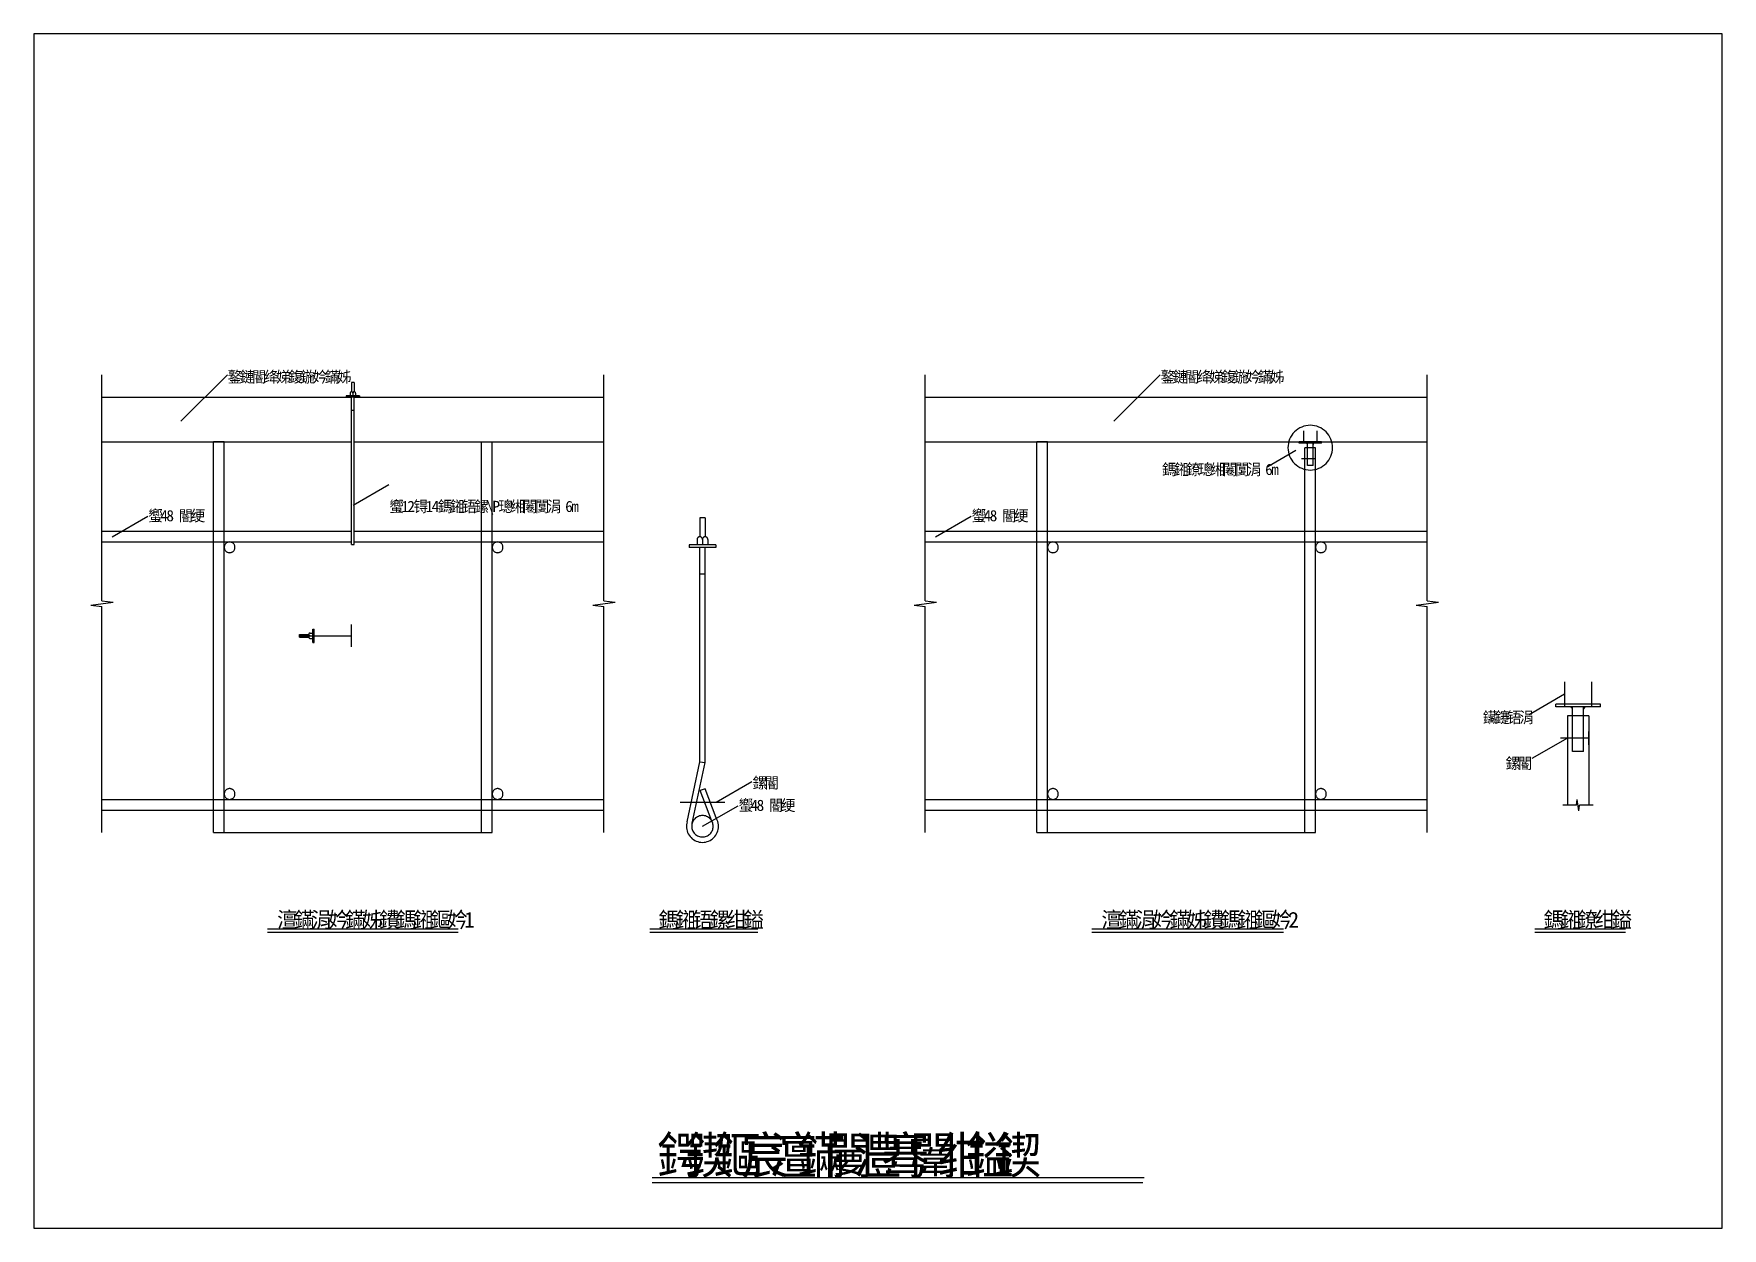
# Model space of a CAD drawing. Header units: metres. Extents: x 0 to 420, y 0 to 297.
import ezdxf

# ---------------------------------------------------------------- set-up
doc = ezdxf.new("R2010")
doc.units = ezdxf.units.M

msp = doc.modelspace()

# ---------------------------------------------------------------- linework, layer by layer
for p, q in [((420, 297), (0, 297)), ((0, 297), (0, 0)), ((420, 0), (420, 297)), ((16.94, 156.03), (16.94, 212.19)), ((36.6, 200.65), (48.15, 212.19)), ((79.71, 210.3), (79.05, 210.3)), ((79.05, 210.3), (79.05, 207.97)), ((79.71, 210.3), (79.71, 207.97)), ((141.83, 156.03), (141.83, 212.19)), ((221.74, 156.03), (221.74, 212.19)), ((268.67, 200.65), (280.22, 212.19)), ((346.63, 156.03), (346.63, 212.19)), ((16.94, 206.64), (79.05, 206.64)), ((77.71, 206.97), (77.71, 206.64)), ((81.05, 206.97), (77.71, 206.97)), ((81.05, 206.64), (77.71, 206.64)), ((78.71, 207.64), (78.71, 206.97)), ((79.05, 169.97), (79.05, 206.64)), ((79.38, 207.64), (79.38, 206.97)), ((79.71, 169.97), (79.71, 206.64)), ((79.71, 206.64), (141.83, 206.64)), ((80.05, 207.64), (80.05, 206.97)), ((81.05, 206.97), (81.05, 206.64)), ((221.74, 206.64), (346.63, 206.64)), ((79.71, 203.3), (79.05, 203.3)), ((315.85, 198.3), (315.85, 195.19)), ((319.18, 198.3), (319.18, 195.19)), ((16.94, 195.52), (79.05, 195.52)), ((44.71, 98.41), (44.71, 195.52)), ((47.38, 195.52), (44.71, 195.52)), ((47.38, 98.41), (47.38, 195.52)), ((79.71, 195.52), (141.83, 195.52)), ((111.38, 98.41), (111.38, 195.52)), ((111.38, 195.52), (114.05, 195.52)), ((114.05, 98.41), (114.05, 195.52)), ((221.74, 195.52), (346.63, 195.52)), ((249.52, 98.41), (249.52, 195.52)), ((252.18, 195.52), (249.52, 195.52)), ((252.18, 98.41), (252.18, 195.52)), ((313.95, 193.37), (307.01, 189.36)), ((320.29, 195.52), (314.74, 195.52)), ((314.74, 195.19), (314.74, 195.52)), ((320.29, 195.19), (314.74, 195.19)), ((316.13, 195.19), (315.57, 195.19)), ((316.18, 98.41), (316.18, 194.08)), ((318.85, 194.08), (316.18, 194.08)), ((316.82, 189.64), (316.82, 195.19)), ((318.21, 189.64), (318.21, 195.19)), ((318.85, 98.41), (318.85, 194.08)), ((319.46, 195.19), (318.91, 195.19)), ((320.29, 195.19), (320.29, 195.52)), ((318.85, 191.3), (315.35, 191.3)), ((318.21, 189.64), (316.82, 189.64)), ((318.85, 190.47), (318.85, 192.14)), ((79.46, 179.82), (88.31, 184.93)), ((19.51, 171.95), (28.35, 177.06)), ((165.67, 176.61), (165.67, 171.95)), ((167, 176.61), (165.67, 176.61)), ((167, 176.61), (167, 171.95)), ((224.31, 171.95), (233.16, 177.06)), ((16.94, 173.3), (79.05, 173.3)), ((79.71, 173.3), (141.83, 173.3)), ((221.74, 173.3), (346.63, 173.3)), ((16.94, 170.64), (79.05, 170.64)), ((79.05, 169.97), (79.71, 169.97)), ((79.71, 170.64), (141.83, 170.64)), ((169.67, 169.95), (163, 169.95)), ((163, 169.95), (163, 169.28)), ((169.67, 169.28), (163, 169.28)), ((165, 171.28), (165, 169.95)), ((165.67, 115.95), (165.67, 169.28)), ((166.33, 171.28), (166.33, 169.95)), ((167, 115.81), (167, 169.28)), ((167.67, 171.28), (167.67, 169.95)), ((169.67, 169.95), (169.67, 169.28)), ((221.74, 170.64), (346.63, 170.64)), ((167, 162.61), (165.67, 162.61)), ((14.16, 154.94), (19.71, 155.67)), ((16.94, 156.03), (19.71, 155.67)), ((139.05, 154.94), (144.6, 155.67)), ((141.83, 156.03), (144.6, 155.67)), ((218.96, 154.94), (224.52, 155.67)), ((221.74, 156.03), (224.52, 155.67)), ((343.85, 154.94), (349.41, 155.67)), ((346.63, 156.03), (349.41, 155.67)), ((14.16, 154.94), (16.94, 154.57)), ((16.94, 98.41), (16.94, 154.57)), ((139.05, 154.94), (141.83, 154.57)), ((141.83, 98.41), (141.83, 154.57)), ((218.96, 154.94), (221.74, 154.57)), ((221.74, 98.41), (221.74, 154.57)), ((343.85, 154.94), (346.63, 154.57)), ((346.63, 98.41), (346.63, 154.57)), ((66.06, 146.99), (66.06, 147.66)), ((66.06, 147.66), (68.39, 147.66)), ((66.06, 147.32), (79.06, 147.32)), ((68.73, 147.99), (69.39, 147.99)), ((68.73, 147.32), (69.39, 147.32)), ((69.39, 145.66), (69.39, 148.99)), ((69.39, 148.99), (69.73, 148.99)), ((69.73, 145.66), (69.73, 148.99)), ((79.06, 144.54), (79.06, 150.1)), ((66.06, 146.99), (68.39, 146.99)), ((68.73, 146.66), (69.39, 146.66)), ((69.39, 145.66), (69.73, 145.66)), ((380.8, 135.88), (380.8, 129.65)), ((387.47, 135.88), (387.47, 129.65)), ((380.8, 132.77), (371.96, 127.66)), ((389.69, 130.32), (378.58, 130.32)), ((378.58, 129.65), (378.58, 130.32)), ((389.69, 129.65), (389.69, 130.32)), ((389.69, 129.65), (378.58, 129.65)), ((381.36, 129.65), (380.24, 129.65)), ((381.47, 127.43), (381.47, 105.21)), ((386.8, 127.43), (381.47, 127.43)), ((382.74, 118.54), (382.74, 129.65)), ((385.52, 118.54), (385.52, 129.65)), ((386.8, 127.43), (386.8, 105.21)), ((388.02, 129.65), (386.91, 129.65)), ((381.47, 121.88), (372.62, 116.77)), ((386.8, 121.88), (379.8, 121.88)), ((386.8, 120.21), (386.8, 123.54)), ((385.52, 118.54), (382.74, 118.54)), ((162.5, 101.07), (165.67, 115.95)), ((163.79, 100.74), (167, 115.81)), ((165.67, 115.95), (167, 115.81)), ((167, 109.28), (165.75, 108.81)), ((169.73, 102.07), (167, 109.28)), ((169.75, 105.95), (178.59, 111.05)), ((16.94, 106.64), (141.83, 106.64)), ((160.78, 105.95), (171.89, 105.95)), ((168.69, 101.19), (165.75, 108.81)), ((166.33, 99.95), (175.18, 105.05)), ((221.74, 106.64), (346.63, 106.64)), ((383.77, 105.21), (380.36, 105.21)), ((383.77, 105.21), (383.95, 106.6)), ((384.32, 103.82), (383.95, 106.6)), ((384.32, 103.82), (384.5, 105.21)), ((387.91, 105.21), (384.5, 105.21)), ((16.94, 103.97), (141.83, 103.97)), ((221.74, 103.97), (346.63, 103.97)), ((44.71, 98.41), (47.38, 98.41)), ((47.38, 98.41), (111.38, 98.41)), ((111.38, 98.41), (114.05, 98.41)), ((249.52, 98.41), (252.18, 98.41)), ((252.18, 98.41), (316.18, 98.41)), ((316.18, 98.41), (318.85, 98.41)), ((58.14, 74.41), (105.6, 74.41)), ((105.6, 73.57), (58.14, 73.57)), ((153.25, 74.41), (180.13, 74.41)), ((180.13, 73.57), (153.25, 73.57)), ((263.18, 74.41), (310.83, 74.41)), ((310.83, 73.57), (263.18, 73.57)), ((373.42, 74.41), (395.91, 74.41)), ((395.91, 73.57), (373.42, 73.57)), ((153.82, 12.6), (276.17, 12.6)), ((153.82, 11.39), (275.84, 11.39)), ((0, 0), (420, 0))]:
    msp.add_line(p, q)
for points in [[(79.38, 207.64), (79.38, 207.67), (79.37, 207.7), (79.37, 207.73), (79.36, 207.76), (79.34, 207.79), (79.33, 207.82), (79.31, 207.85), (79.28, 207.87), (79.26, 207.89), (79.23, 207.91), (79.21, 207.93), (79.18, 207.94), (79.14, 207.95), (79.11, 207.96), (79.08, 207.97), (79.05, 207.97), (79.02, 207.97), (78.98, 207.96), (78.95, 207.95), (78.92, 207.94), (78.89, 207.93), (78.86, 207.91), (78.84, 207.89), (78.81, 207.87), (78.79, 207.85), (78.77, 207.82), (78.75, 207.79), (78.74, 207.76), (78.73, 207.73), (78.72, 207.7), (78.72, 207.67), (78.71, 207.64), (78.71, 207.64)], [(80.05, 207.64), (80.05, 207.67), (80.04, 207.7), (80.03, 207.73), (80.02, 207.76), (80.01, 207.79), (79.99, 207.82), (79.97, 207.85), (79.95, 207.87), (79.93, 207.89), (79.9, 207.91), (79.87, 207.93), (79.84, 207.94), (79.81, 207.95), (79.78, 207.96), (79.75, 207.97), (79.71, 207.97), (79.68, 207.97), (79.65, 207.96), (79.62, 207.95), (79.59, 207.94), (79.56, 207.93), (79.53, 207.91), (79.5, 207.89), (79.48, 207.87), (79.46, 207.85), (79.44, 207.82), (79.42, 207.79), (79.41, 207.76), (79.4, 207.73), (79.39, 207.7), (79.38, 207.67), (79.38, 207.64), (79.38, 207.64)], [(323.07, 194.08), (323.05, 194.62), (322.97, 195.16), (322.83, 195.69), (322.65, 196.21), (322.42, 196.7), (322.14, 197.17), (321.81, 197.6), (321.45, 198.01), (321.04, 198.37), (320.6, 198.7), (320.14, 198.98), (319.64, 199.21), (319.13, 199.4), (318.6, 199.53), (318.06, 199.61), (317.52, 199.64), (316.97, 199.61), (316.43, 199.53), (315.9, 199.4), (315.39, 199.21), (314.9, 198.98), (314.43, 198.7), (313.99, 198.37), (313.59, 198.01), (313.22, 197.6), (312.9, 197.17), (312.62, 196.7), (312.38, 196.21), (312.2, 195.69), (312.07, 195.16), (311.99, 194.62), (311.96, 194.08), (311.99, 193.54), (312.07, 193), (312.2, 192.47), (312.38, 191.95), (312.62, 191.46), (312.9, 190.99), (313.22, 190.56), (313.59, 190.15), (313.99, 189.79), (314.43, 189.46), (314.9, 189.18), (315.39, 188.95), (315.9, 188.76), (316.43, 188.63), (316.97, 188.55), (317.52, 188.52), (318.06, 188.55), (318.6, 188.63), (319.13, 188.76), (319.64, 188.95), (320.14, 189.18), (320.6, 189.46), (321.04, 189.79), (321.45, 190.15), (321.81, 190.56), (322.14, 190.99), (322.42, 191.46), (322.65, 191.95), (322.83, 192.47), (322.97, 193), (323.05, 193.54), (323.07, 194.08)], [(316.82, 194.91), (316.81, 194.95), (316.8, 194.98), (316.79, 195.01), (316.77, 195.04), (316.75, 195.07), (316.73, 195.09), (316.7, 195.11), (316.68, 195.13), (316.65, 195.15), (316.62, 195.17), (316.59, 195.18), (316.55, 195.18), (316.52, 195.19), (316.49, 195.19)], [(318.54, 195.19), (318.51, 195.19), (318.48, 195.18), (318.45, 195.18), (318.42, 195.17), (318.39, 195.15), (318.36, 195.13), (318.33, 195.11), (318.31, 195.09), (318.28, 195.07), (318.26, 195.04), (318.25, 195.01), (318.23, 194.98), (318.22, 194.95), (318.21, 194.92), (318.21, 194.91)], [(50.05, 169.3), (50.04, 169.43), (50.02, 169.56), (49.99, 169.69), (49.95, 169.81), (49.89, 169.93), (49.82, 170.04), (49.75, 170.15), (49.66, 170.25), (49.56, 170.33), (49.46, 170.41), (49.34, 170.48), (49.22, 170.53), (49.1, 170.58), (48.97, 170.61), (48.85, 170.63), (48.71, 170.64), (48.58, 170.63), (48.45, 170.61), (48.33, 170.58), (48.2, 170.53), (48.09, 170.48), (47.97, 170.41), (47.87, 170.33), (47.77, 170.25), (47.68, 170.15), (47.61, 170.04), (47.54, 169.93), (47.48, 169.81), (47.44, 169.69), (47.41, 169.56), (47.39, 169.43), (47.38, 169.3), (47.39, 169.17), (47.41, 169.04), (47.44, 168.92), (47.48, 168.79), (47.54, 168.67), (47.61, 168.56), (47.68, 168.46), (47.77, 168.36), (47.87, 168.27), (47.97, 168.19), (48.09, 168.13), (48.2, 168.07), (48.33, 168.03), (48.45, 167.99), (48.58, 167.98), (48.71, 167.97), (48.85, 167.98), (48.97, 167.99), (49.1, 168.03), (49.22, 168.07), (49.34, 168.13), (49.46, 168.19), (49.56, 168.27), (49.66, 168.36), (49.75, 168.46), (49.82, 168.56), (49.89, 168.67), (49.95, 168.79), (49.99, 168.92), (50.02, 169.04), (50.04, 169.17), (50.05, 169.3)], [(116.71, 169.3), (116.71, 169.43), (116.69, 169.56), (116.66, 169.69), (116.61, 169.81), (116.56, 169.93), (116.49, 170.04), (116.41, 170.15), (116.32, 170.25), (116.23, 170.33), (116.12, 170.41), (116.01, 170.48), (115.89, 170.53), (115.77, 170.58), (115.64, 170.61), (115.51, 170.63), (115.38, 170.64), (115.25, 170.63), (115.12, 170.61), (114.99, 170.58), (114.87, 170.53), (114.75, 170.48), (114.64, 170.41), (114.54, 170.33), (114.44, 170.25), (114.35, 170.15), (114.27, 170.04), (114.21, 169.93), (114.15, 169.81), (114.11, 169.69), (114.07, 169.56), (114.05, 169.43), (114.05, 169.3), (114.05, 169.17), (114.07, 169.04), (114.11, 168.92), (114.15, 168.79), (114.21, 168.67), (114.27, 168.56), (114.35, 168.46), (114.44, 168.36), (114.54, 168.27), (114.64, 168.19), (114.75, 168.13), (114.87, 168.07), (114.99, 168.03), (115.12, 167.99), (115.25, 167.98), (115.38, 167.97), (115.51, 167.98), (115.64, 167.99), (115.77, 168.03), (115.89, 168.07), (116.01, 168.13), (116.12, 168.19), (116.23, 168.27), (116.32, 168.36), (116.41, 168.46), (116.49, 168.56), (116.56, 168.67), (116.61, 168.79), (116.66, 168.92), (116.69, 169.04), (116.71, 169.17), (116.71, 169.3)], [(166.33, 171.28), (166.33, 171.34), (166.32, 171.41), (166.3, 171.47), (166.28, 171.53), (166.25, 171.59), (166.22, 171.65), (166.18, 171.7), (166.14, 171.75), (166.09, 171.79), (166.04, 171.83), (165.98, 171.87), (165.92, 171.9), (165.86, 171.92), (165.8, 171.93), (165.73, 171.94), (165.67, 171.95), (165.6, 171.94), (165.54, 171.93), (165.47, 171.92), (165.41, 171.9), (165.35, 171.87), (165.3, 171.83), (165.24, 171.79), (165.2, 171.75), (165.15, 171.7), (165.11, 171.65), (165.08, 171.59), (165.05, 171.53), (165.03, 171.47), (165.01, 171.41), (165, 171.34), (165, 171.28), (165, 171.28)], [(167.67, 171.28), (167.66, 171.34), (167.65, 171.41), (167.64, 171.47), (167.62, 171.53), (167.59, 171.59), (167.55, 171.65), (167.52, 171.7), (167.47, 171.75), (167.42, 171.79), (167.37, 171.83), (167.31, 171.87), (167.26, 171.9), (167.19, 171.92), (167.13, 171.93), (167.07, 171.94), (167, 171.95), (166.93, 171.94), (166.87, 171.93), (166.81, 171.92), (166.74, 171.9), (166.69, 171.87), (166.63, 171.83), (166.58, 171.79), (166.53, 171.75), (166.48, 171.7), (166.45, 171.65), (166.41, 171.59), (166.38, 171.53), (166.36, 171.47), (166.35, 171.41), (166.34, 171.34), (166.33, 171.28), (166.33, 171.28)], [(254.85, 169.3), (254.84, 169.43), (254.82, 169.56), (254.79, 169.69), (254.75, 169.81), (254.69, 169.93), (254.63, 170.04), (254.55, 170.15), (254.46, 170.25), (254.36, 170.33), (254.26, 170.41), (254.15, 170.48), (254.03, 170.53), (253.9, 170.58), (253.78, 170.61), (253.65, 170.63), (253.52, 170.64), (253.39, 170.63), (253.26, 170.61), (253.13, 170.58), (253.01, 170.53), (252.89, 170.48), (252.78, 170.41), (252.67, 170.33), (252.57, 170.25), (252.49, 170.15), (252.41, 170.04), (252.34, 169.93), (252.29, 169.81), (252.24, 169.69), (252.21, 169.56), (252.19, 169.43), (252.18, 169.3), (252.19, 169.17), (252.21, 169.04), (252.24, 168.92), (252.29, 168.79), (252.34, 168.67), (252.41, 168.56), (252.49, 168.46), (252.57, 168.36), (252.67, 168.27), (252.78, 168.19), (252.89, 168.13), (253.01, 168.07), (253.13, 168.03), (253.26, 167.99), (253.39, 167.98), (253.52, 167.97), (253.65, 167.98), (253.78, 167.99), (253.9, 168.03), (254.03, 168.07), (254.15, 168.13), (254.26, 168.19), (254.36, 168.27), (254.46, 168.36), (254.55, 168.46), (254.63, 168.56), (254.69, 168.67), (254.75, 168.79), (254.79, 168.92), (254.82, 169.04), (254.84, 169.17), (254.85, 169.3)], [(321.52, 169.3), (321.51, 169.43), (321.49, 169.56), (321.46, 169.69), (321.42, 169.81), (321.36, 169.93), (321.29, 170.04), (321.21, 170.15), (321.13, 170.25), (321.03, 170.33), (320.92, 170.41), (320.81, 170.48), (320.69, 170.53), (320.57, 170.58), (320.44, 170.61), (320.31, 170.63), (320.18, 170.64), (320.05, 170.63), (319.92, 170.61), (319.8, 170.58), (319.67, 170.53), (319.56, 170.48), (319.44, 170.41), (319.34, 170.33), (319.24, 170.25), (319.15, 170.15), (319.07, 170.04), (319.01, 169.93), (318.95, 169.81), (318.91, 169.69), (318.88, 169.56), (318.86, 169.43), (318.85, 169.3), (318.86, 169.17), (318.88, 169.04), (318.91, 168.92), (318.95, 168.79), (319.01, 168.67), (319.07, 168.56), (319.15, 168.46), (319.24, 168.36), (319.34, 168.27), (319.44, 168.19), (319.56, 168.13), (319.67, 168.07), (319.8, 168.03), (319.92, 167.99), (320.05, 167.98), (320.18, 167.97), (320.31, 167.98), (320.44, 167.99), (320.57, 168.03), (320.69, 168.07), (320.81, 168.13), (320.92, 168.19), (321.03, 168.27), (321.13, 168.36), (321.21, 168.46), (321.29, 168.56), (321.36, 168.67), (321.42, 168.79), (321.46, 168.92), (321.49, 169.04), (321.51, 169.17), (321.52, 169.3)], [(68.73, 147.99), (68.69, 147.99), (68.66, 147.98), (68.63, 147.97), (68.6, 147.96), (68.57, 147.95), (68.54, 147.93), (68.52, 147.91), (68.49, 147.89), (68.47, 147.87), (68.45, 147.84), (68.43, 147.81), (68.42, 147.78), (68.41, 147.75), (68.4, 147.72), (68.4, 147.69), (68.39, 147.66), (68.4, 147.62), (68.4, 147.59), (68.41, 147.56), (68.42, 147.53), (68.43, 147.5), (68.45, 147.47), (68.47, 147.44), (68.49, 147.42), (68.52, 147.4), (68.54, 147.38), (68.57, 147.36), (68.6, 147.35), (68.63, 147.34), (68.66, 147.33), (68.69, 147.32), (68.73, 147.32)], [(68.73, 147.32), (68.69, 147.32), (68.66, 147.32), (68.63, 147.31), (68.6, 147.3), (68.57, 147.28), (68.54, 147.27), (68.52, 147.25), (68.49, 147.22), (68.47, 147.2), (68.45, 147.17), (68.43, 147.15), (68.42, 147.12), (68.41, 147.09), (68.4, 147.05), (68.4, 147.02), (68.39, 146.99), (68.4, 146.96), (68.4, 146.92), (68.41, 146.89), (68.42, 146.86), (68.43, 146.83), (68.45, 146.8), (68.47, 146.78), (68.49, 146.75), (68.52, 146.73), (68.54, 146.71), (68.57, 146.69), (68.6, 146.68), (68.63, 146.67), (68.66, 146.66), (68.69, 146.66), (68.73, 146.66)], [(382.74, 129.1), (382.73, 129.17), (382.7, 129.23), (382.68, 129.29), (382.64, 129.35), (382.6, 129.4), (382.56, 129.45), (382.51, 129.5), (382.45, 129.54), (382.4, 129.57), (382.33, 129.6), (382.27, 129.63), (382.21, 129.64), (382.14, 129.65), (382.08, 129.65)], [(386.19, 129.65), (386.13, 129.65), (386.06, 129.64), (385.99, 129.63), (385.93, 129.6), (385.87, 129.57), (385.81, 129.54), (385.76, 129.5), (385.71, 129.45), (385.67, 129.4), (385.63, 129.35), (385.59, 129.29), (385.56, 129.23), (385.54, 129.17), (385.52, 129.1), (385.52, 129.1)], [(50.05, 107.97), (50.04, 108.1), (50.02, 108.23), (49.99, 108.36), (49.95, 108.48), (49.89, 108.6), (49.82, 108.71), (49.75, 108.81), (49.66, 108.91), (49.56, 109), (49.46, 109.08), (49.34, 109.14), (49.22, 109.2), (49.1, 109.25), (48.97, 109.28), (48.85, 109.3), (48.71, 109.3), (48.58, 109.3), (48.45, 109.28), (48.33, 109.25), (48.2, 109.2), (48.09, 109.14), (47.97, 109.08), (47.87, 109), (47.77, 108.91), (47.68, 108.81), (47.61, 108.71), (47.54, 108.6), (47.48, 108.48), (47.44, 108.36), (47.41, 108.23), (47.39, 108.1), (47.38, 107.97), (47.39, 107.84), (47.41, 107.71), (47.44, 107.58), (47.48, 107.46), (47.54, 107.34), (47.61, 107.23), (47.68, 107.12), (47.77, 107.03), (47.87, 106.94), (47.97, 106.86), (48.09, 106.79), (48.2, 106.74), (48.33, 106.69), (48.45, 106.66), (48.58, 106.64), (48.71, 106.64), (48.85, 106.64), (48.97, 106.66), (49.1, 106.69), (49.22, 106.74), (49.34, 106.79), (49.46, 106.86), (49.56, 106.94), (49.66, 107.03), (49.75, 107.12), (49.82, 107.23), (49.89, 107.34), (49.95, 107.46), (49.99, 107.58), (50.02, 107.71), (50.04, 107.84), (50.05, 107.97)], [(116.71, 107.97), (116.71, 108.1), (116.69, 108.23), (116.66, 108.36), (116.61, 108.48), (116.56, 108.6), (116.49, 108.71), (116.41, 108.81), (116.32, 108.91), (116.23, 109), (116.12, 109.08), (116.01, 109.14), (115.89, 109.2), (115.77, 109.25), (115.64, 109.28), (115.51, 109.3), (115.38, 109.3), (115.25, 109.3), (115.12, 109.28), (114.99, 109.25), (114.87, 109.2), (114.75, 109.14), (114.64, 109.08), (114.54, 109), (114.44, 108.91), (114.35, 108.81), (114.27, 108.71), (114.21, 108.6), (114.15, 108.48), (114.11, 108.36), (114.07, 108.23), (114.05, 108.1), (114.05, 107.97), (114.05, 107.84), (114.07, 107.71), (114.11, 107.58), (114.15, 107.46), (114.21, 107.34), (114.27, 107.23), (114.35, 107.12), (114.44, 107.03), (114.54, 106.94), (114.64, 106.86), (114.75, 106.79), (114.87, 106.74), (114.99, 106.69), (115.12, 106.66), (115.25, 106.64), (115.38, 106.64), (115.51, 106.64), (115.64, 106.66), (115.77, 106.69), (115.89, 106.74), (116.01, 106.79), (116.12, 106.86), (116.23, 106.94), (116.32, 107.03), (116.41, 107.12), (116.49, 107.23), (116.56, 107.34), (116.61, 107.46), (116.66, 107.58), (116.69, 107.71), (116.71, 107.84), (116.71, 107.97)], [(254.85, 107.97), (254.84, 108.1), (254.82, 108.23), (254.79, 108.36), (254.75, 108.48), (254.69, 108.6), (254.63, 108.71), (254.55, 108.81), (254.46, 108.91), (254.36, 109), (254.26, 109.08), (254.15, 109.14), (254.03, 109.2), (253.9, 109.25), (253.78, 109.28), (253.65, 109.3), (253.52, 109.3), (253.39, 109.3), (253.26, 109.28), (253.13, 109.25), (253.01, 109.2), (252.89, 109.14), (252.78, 109.08), (252.67, 109), (252.57, 108.91), (252.49, 108.81), (252.41, 108.71), (252.34, 108.6), (252.29, 108.48), (252.24, 108.36), (252.21, 108.23), (252.19, 108.1), (252.18, 107.97), (252.19, 107.84), (252.21, 107.71), (252.24, 107.58), (252.29, 107.46), (252.34, 107.34), (252.41, 107.23), (252.49, 107.12), (252.57, 107.03), (252.67, 106.94), (252.78, 106.86), (252.89, 106.79), (253.01, 106.74), (253.13, 106.69), (253.26, 106.66), (253.39, 106.64), (253.52, 106.64), (253.65, 106.64), (253.78, 106.66), (253.9, 106.69), (254.03, 106.74), (254.15, 106.79), (254.26, 106.86), (254.36, 106.94), (254.46, 107.03), (254.55, 107.12), (254.63, 107.23), (254.69, 107.34), (254.75, 107.46), (254.79, 107.58), (254.82, 107.71), (254.84, 107.84), (254.85, 107.97)], [(321.52, 107.97), (321.51, 108.1), (321.49, 108.23), (321.46, 108.36), (321.42, 108.48), (321.36, 108.6), (321.29, 108.71), (321.21, 108.81), (321.13, 108.91), (321.03, 109), (320.92, 109.08), (320.81, 109.14), (320.69, 109.2), (320.57, 109.25), (320.44, 109.28), (320.31, 109.3), (320.18, 109.3), (320.05, 109.3), (319.92, 109.28), (319.8, 109.25), (319.67, 109.2), (319.56, 109.14), (319.44, 109.08), (319.34, 109), (319.24, 108.91), (319.15, 108.81), (319.07, 108.71), (319.01, 108.6), (318.95, 108.48), (318.91, 108.36), (318.88, 108.23), (318.86, 108.1), (318.85, 107.97), (318.86, 107.84), (318.88, 107.71), (318.91, 107.58), (318.95, 107.46), (319.01, 107.34), (319.07, 107.23), (319.15, 107.12), (319.24, 107.03), (319.34, 106.94), (319.44, 106.86), (319.56, 106.79), (319.67, 106.74), (319.8, 106.69), (319.92, 106.66), (320.05, 106.64), (320.18, 106.64), (320.31, 106.64), (320.44, 106.66), (320.57, 106.69), (320.69, 106.74), (320.81, 106.79), (320.92, 106.86), (321.03, 106.94), (321.13, 107.03), (321.21, 107.12), (321.29, 107.23), (321.36, 107.34), (321.42, 107.46), (321.46, 107.58), (321.49, 107.71), (321.51, 107.84), (321.52, 107.97)], [(162.49, 101.07), (162.41, 100.73), (162.35, 100.34), (162.33, 99.95), (162.35, 99.55), (162.41, 99.17), (162.51, 98.78), (162.64, 98.42), (162.81, 98.06), (163.01, 97.72), (163.24, 97.41), (163.51, 97.12), (163.8, 96.85), (164.11, 96.62), (164.45, 96.42), (164.8, 96.25), (165.17, 96.12), (165.55, 96.02), (165.94, 95.97), (166.33, 95.95), (166.73, 95.97), (167.11, 96.02), (167.49, 96.12), (167.86, 96.25), (168.22, 96.42), (168.56, 96.62), (168.87, 96.85), (169.16, 97.12), (169.43, 97.41), (169.66, 97.72), (169.86, 98.06), (170.03, 98.42), (170.16, 98.78), (170.26, 99.17), (170.31, 99.55), (170.33, 99.95), (170.31, 100.34), (170.26, 100.73), (170.16, 101.11), (170.03, 101.48), (169.86, 101.83), (169.73, 102.07)], [(169, 99.95), (168.99, 100.21), (168.95, 100.47), (168.89, 100.72), (168.8, 100.97), (168.69, 101.2), (168.55, 101.43), (168.39, 101.64), (168.22, 101.83), (168.03, 102.01), (167.81, 102.16), (167.59, 102.3), (167.35, 102.41), (167.11, 102.5), (166.85, 102.56), (166.59, 102.6), (166.33, 102.61), (166.07, 102.6), (165.81, 102.56), (165.56, 102.5), (165.31, 102.41), (165.08, 102.3), (164.85, 102.16), (164.64, 102.01), (164.45, 101.83), (164.27, 101.64), (164.12, 101.43), (163.98, 101.2), (163.87, 100.97), (163.78, 100.72), (163.72, 100.47), (163.68, 100.21), (163.67, 99.95), (163.68, 99.68), (163.72, 99.43), (163.78, 99.17), (163.87, 98.93), (163.98, 98.69), (164.12, 98.46), (164.27, 98.25), (164.45, 98.06), (164.64, 97.88), (164.85, 97.73), (165.08, 97.59), (165.31, 97.48), (165.56, 97.39), (165.81, 97.33), (166.07, 97.29), (166.33, 97.28), (166.59, 97.29), (166.85, 97.33), (167.11, 97.39), (167.35, 97.48), (167.59, 97.59), (167.81, 97.73), (168.03, 97.88), (168.22, 98.06), (168.39, 98.25), (168.55, 98.46), (168.69, 98.69), (168.8, 98.93), (168.89, 99.17), (168.95, 99.43), (168.99, 99.68), (169, 99.95)], [(163.79, 100.74), (163.72, 100.47), (163.68, 100.21), (163.67, 99.95), (163.68, 99.68), (163.72, 99.43), (163.78, 99.17), (163.87, 98.93), (163.98, 98.69), (164.12, 98.46), (164.27, 98.25), (164.45, 98.06), (164.64, 97.88), (164.85, 97.73), (165.08, 97.59), (165.31, 97.48), (165.56, 97.39), (165.81, 97.33), (166.07, 97.29), (166.33, 97.28), (166.59, 97.29), (166.85, 97.33), (167.11, 97.39), (167.35, 97.48), (167.59, 97.59), (167.81, 97.73), (168.03, 97.88), (168.22, 98.06), (168.39, 98.25), (168.55, 98.46), (168.69, 98.69), (168.8, 98.93), (168.89, 99.17), (168.95, 99.43), (168.99, 99.68), (169, 99.95), (168.99, 100.21), (168.95, 100.47), (168.89, 100.72), (168.8, 100.97), (168.69, 101.19)]]:
    msp.add_lwpolyline(points)

# ---------------------------------------------------------------- texts
for s, height, p in [('鐜', 2.78, (48.22, 210.31)), ('鏈', 2.78, (51.24, 210.31)), ('閽', 2.78, (54.26, 210.31)), ('绛', 2.78, (57.28, 210.31)), ('娣', 2.78, (60.3, 210.31)), ('鍑', 2.78, (63.32, 210.31)), ('鍦', 2.78, (66.34, 210.31)), ('妗', 2.78, (69.36, 210.31)), ('鏋', 2.78, (72.38, 210.31)), ('姊', 2.78, (75.4, 210.31)), ('鐜', 2.78, (280.29, 210.31)), ('鏈', 2.78, (283.31, 210.31)), ('閽', 2.78, (286.33, 210.31)), ('绛', 2.78, (289.35, 210.31)), ('娣', 2.78, (292.37, 210.31)), ('鍑', 2.78, (295.39, 210.31)), ('鍦', 2.78, (298.41, 210.31)), ('妗', 2.78, (301.43, 210.31)), ('鏋', 2.78, (304.45, 210.31)), ('姊', 2.78, (307.47, 210.31)), ('鎷', 2.78, (280.64, 187.29)), ('鎺', 2.78, (283.66, 187.29)), ('鐐', 2.78, (286.68, 187.29)), ('璁', 2.78, (289.7, 187.29)), ('缃', 2.78, (292.72, 187.29)), ('闂', 2.78, (295.74, 187.29)), ('闅', 2.78, (298.76, 187.29)), ('涓', 2.78, (301.78, 187.29)), ('6', 2.78, (306.31, 187.29)), ('m', 2.78, (307.82, 187.29)), ('蠁', 2.78, (88.42, 178.09)), ('1', 2.78, (91.43, 178.09)), ('2', 2.78, (92.94, 178.09)), ('锝', 2.78, (94.45, 178.09)), ('1', 2.78, (97.47, 178.09)), ('4', 2.78, (98.98, 178.09)), ('鎷', 2.78, (100.49, 178.09)), ('鎺', 2.78, (103.51, 178.09)), ('铻', 2.78, (106.53, 178.09)), ('鏍', 2.78, (109.55, 178.09)), ('\\', 2.78, (112.57, 178.09)), ('P', 2.78, (114.08, 178.09)), ('璁', 2.78, (115.59, 178.09)), ('缃', 2.78, (118.61, 178.09)), ('闂', 2.78, (121.63, 178.09)), ('闅', 2.78, (124.65, 178.09)), ('涓', 2.78, (127.67, 178.09)), ('6', 2.78, (132.2, 178.09)), ('蠁', 2.78, (28.46, 175.79)), ('4', 2.78, (31.48, 175.79)), ('8', 2.78, (32.99, 175.79)), ('閽', 2.78, (36.01, 175.79)), ('绠', 2.78, (39.03, 175.79)), ('m', 2.78, (133.71, 178.09)), ('蠁', 2.78, (233.27, 175.79)), ('4', 2.78, (236.28, 175.79)), ('8', 2.78, (237.79, 175.79)), ('閽', 2.78, (240.81, 175.79)), ('绠', 2.78, (243.83, 175.79)), ('鑶', 2.78, (360.47, 125.63)), ('鑳', 2.78, (363.49, 125.63)), ('铻', 2.78, (366.51, 125.63)), ('涓', 2.78, (369.53, 125.63)), ('鏍', 2.78, (366.13, 114.23)), ('閽', 2.78, (369.15, 114.23)), ('鏍', 2.78, (178.79, 109.36)), ('閽', 2.78, (181.81, 109.36)), ('蠁', 2.78, (175.29, 103.78)), ('4', 2.78, (178.31, 103.78)), ('8', 2.78, (179.81, 103.78)), ('閽', 2.78, (182.83, 103.78)), ('绠', 2.78, (185.85, 103.78)), ('澶', 3.89, (60.56, 74.77)), ('鏋', 3.89, (64.78, 74.77)), ('涓', 3.89, (69.01, 74.77)), ('妗', 3.89, (73.24, 74.77)), ('鏋', 3.89, (77.46, 74.77)), ('姊', 3.89, (81.69, 74.77)), ('鐨', 3.89, (85.92, 74.77)), ('鎷', 3.89, (90.15, 74.77)), ('鎺', 3.89, (94.37, 74.77)), ('鏂', 3.89, (98.6, 74.77)), ('妗', 3.89, (102.83, 74.77)), ('1', 3.89, (107.05, 74.77)), ('鎷', 3.89, (155.4, 74.75)), ('鎺', 3.89, (159.62, 74.75)), ('铻', 3.89, (163.85, 74.75)), ('鏍', 3.89, (168.08, 74.75)), ('绀', 3.89, (172.3, 74.75)), ('鎰', 3.89, (176.53, 74.75)), ('澶', 3.89, (265.6, 74.77)), ('鏋', 3.89, (269.83, 74.77)), ('涓', 3.89, (274.05, 74.77)), ('妗', 3.89, (278.28, 74.77)), ('鏋', 3.89, (282.51, 74.77)), ('姊', 3.89, (286.73, 74.77)), ('鐨', 3.89, (290.96, 74.77)), ('鎷', 3.89, (295.19, 74.77)), ('鎺', 3.89, (299.41, 74.77)), ('鏂', 3.89, (303.64, 74.77)), ('妗', 3.89, (307.87, 74.77)), ('2', 3.89, (312.1, 74.77)), ('鎷', 3.89, (375.57, 74.77)), ('鎺', 3.89, (379.8, 74.77)), ('鐐', 3.89, (384.02, 74.77)), ('绀', 3.89, (388.25, 74.77)), ('鎰', 3.89, (392.48, 74.77)), ('鍔', 9.17, (155.05, 13.54)), ('鍥', 9.17, (162.02, 13.54)), ('鏂', 9.17, (169, 13.54)), ('宸', 9.17, (175.97, 13.54)), ('澶', 9.17, (182.95, 13.54)), ('鏋', 9.17, (189.92, 13.54)), ('闄', 9.17, (196.89, 13.54)), ('澧', 9.17, (203.87, 13.54)), ('骞', 9.17, (210.84, 13.54)), ('闈', 9.17, (217.82, 13.54)), ('绀', 9.17, (224.79, 13.54)), ('鎰', 9.17, (231.77, 13.54)), ('鍥', 9.17, (238.74, 13.54))]:
    msp.add_text(s, height=height).set_placement(p)

doc.saveas('drawing.dxf')
